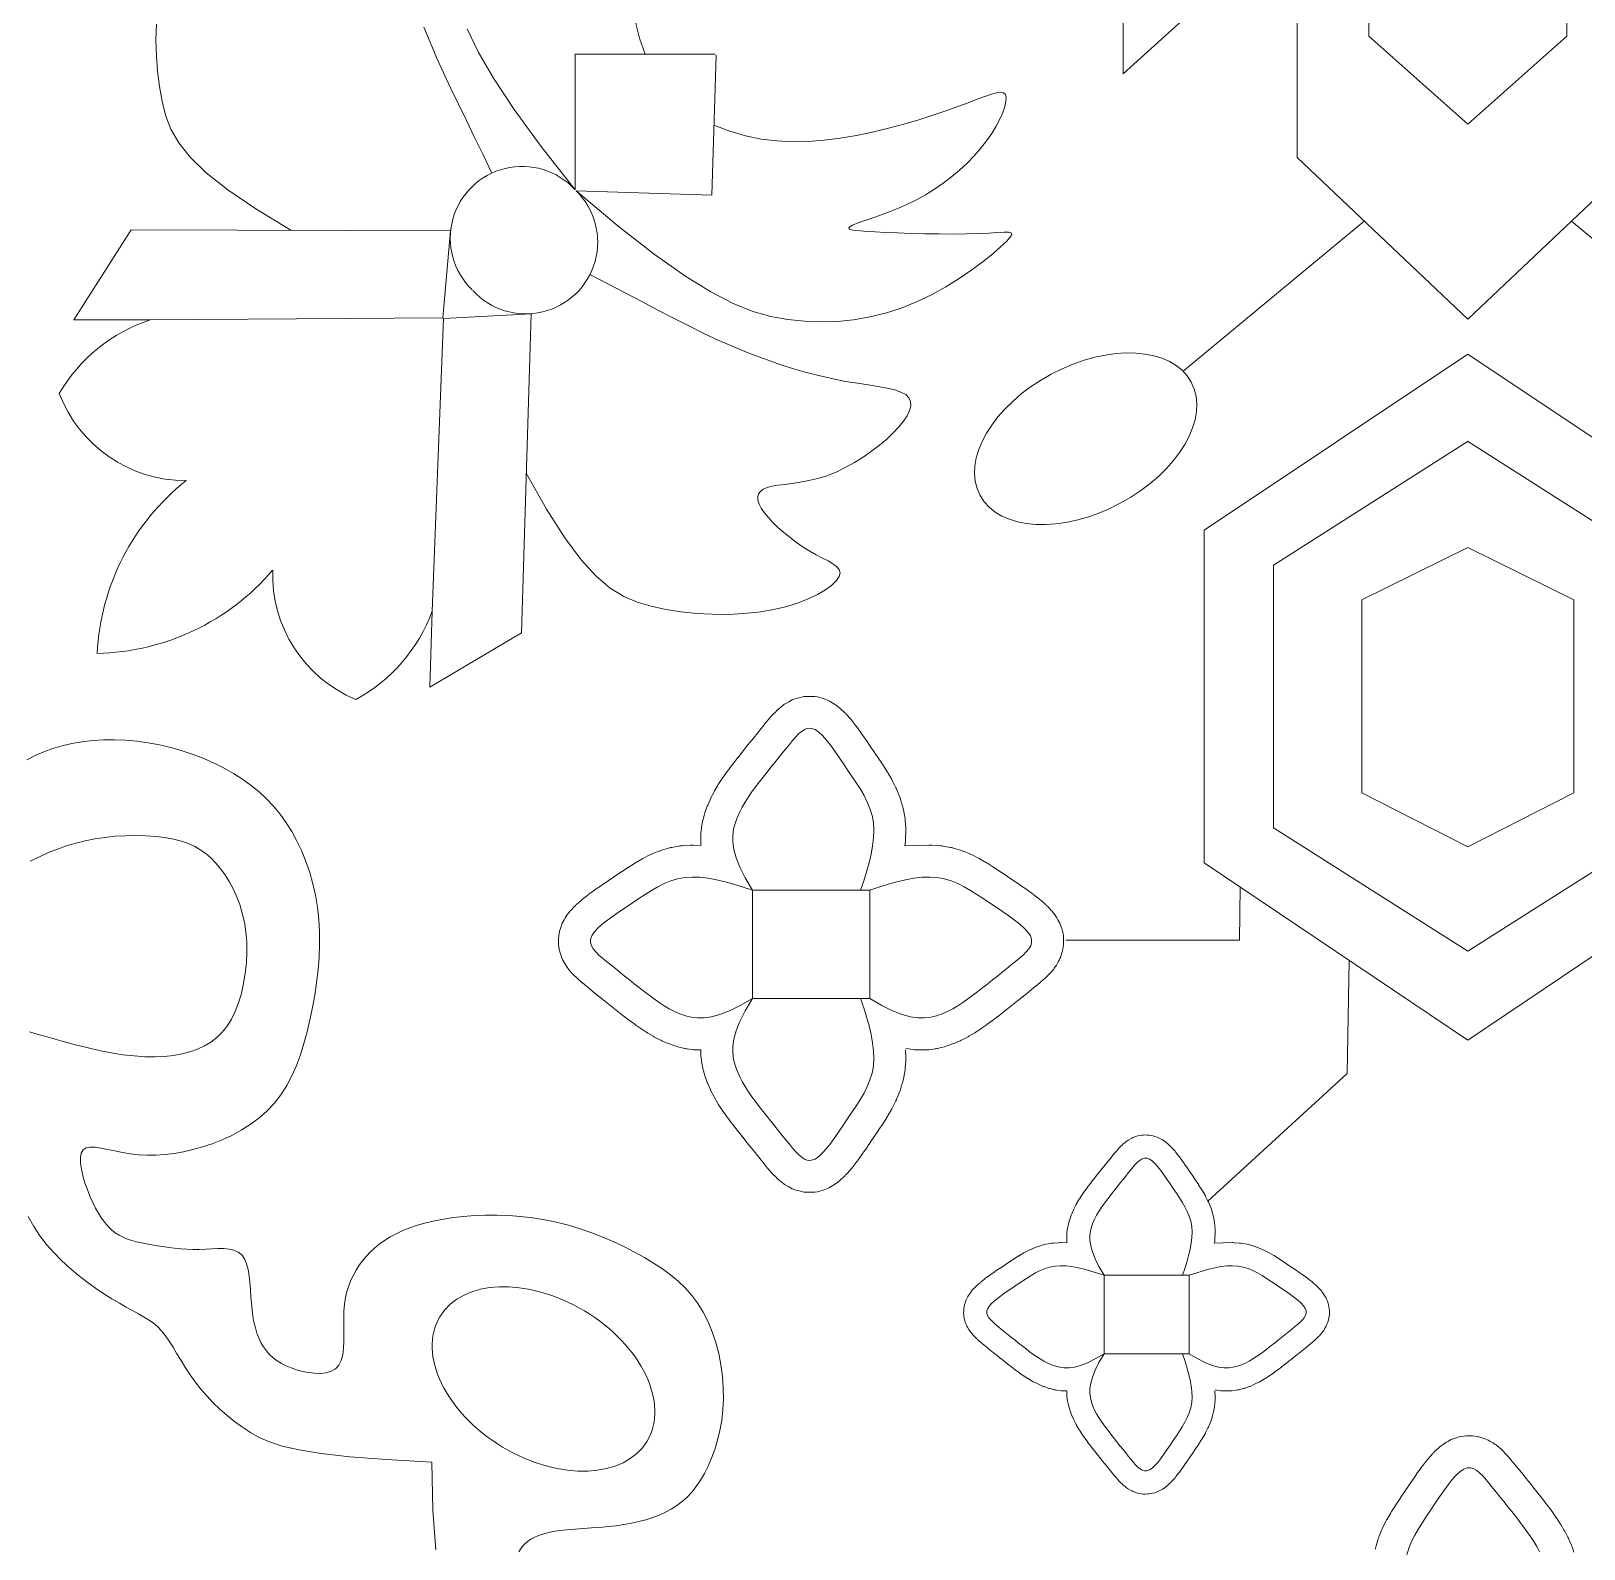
# Model space of a CAD drawing. Header units: inches. Extents: x -813 to 82, y -70 to 268.
# Drawn here: x -79.53 to -65.69, y 139.52 to 153.06 of the extents above; entities that cross this region are included whole.
import ezdxf

# ---------------------------------------------------------------- set-up
doc = ezdxf.new("R2010")
doc.units = ezdxf.units.IN
doc.header["$MEASUREMENT"] = 0
for name, color, linetype, lineweight, true_color in [('Black', 7, 'Continuous', 0, 0x000000), ('Blue', 7, 'Continuous', 0, 0x1081b2), ('Brown', 7, 'Continuous', 0, 0x653e10), ('Grey', 7, 'Continuous', 0, 0x58676a), ('Layak Architect', 1, 'Continuous', 5, 0xff0000), ('White', 7, 'Continuous', 0, 0xffffff)]:
    doc.layers.add(name, color=color, linetype=linetype, lineweight=lineweight, true_color=true_color)
doc.layers.add('Rugs', color=201, linetype='Continuous')

# ---------------------------------------------------------------- blocks, each defined once
blk = doc.blocks.new('C3')
at = {"layer": 'Black'}
for centre, start, end in [((265.24, 1955.37), 312.3252, 135.6381), ((264.02, 1954.19), 132.5165, 315.8294)]:
    blk.add_arc(centre, 22.47, start, end, dxfattribs=at)
at = {"layer": 'Blue'}
for points in [[(675.25, 2283.24), (673.51, 2282.63, 0.01868), (672.81, 2282.35), (671.12, 2281.62, 0.016254), (670.53, 2281.34), (668.89, 2280.49, 0.013719), (668.41, 2280.22), (666.79, 2279.28, 0.011177), (666.41, 2279.04), (664.83, 2278.01, 0.008694), (664.54, 2277.82), (662.98, 2276.73, 0.006296), (662.77, 2276.58), (661.22, 2275.43, 0.003989), (661.09, 2275.34), (659.55, 2274.16, 0.002077), (659.48, 2274.11), (657.94, 2272.91, 0.001492), (657.89, 2272.87), (656.35, 2271.66, 0.001257), (656.31, 2271.63), (654.78, 2270.42, 0.001042), (654.75, 2270.39), (653.24, 2269.19, 0.000839), (653.22, 2269.17), (651.75, 2267.98, 0.000642), (651.73, 2267.96), (650.29, 2266.8, 0.000442), (650.28, 2266.79), (648.89, 2265.66), (647.56, 2264.58, 0.001024), (647.53, 2264.55), (646.27, 2263.52, 0.006385), (646.07, 2263.35), (644.92, 2262.36, 0.014467), (644.5, 2261.97), (643.5, 2261, 0.025543), (642.8, 2260.25), (642, 2259.28, 0.041072), (641.05, 2257.94), (640.48, 2256.97, 0.060896), (639.51, 2254.75), (639.21, 2253.76, 0.078182), (638.79, 2250.68), (638.82, 2249.65, 0.079892), (639.39, 2246.52), (639.78, 2245.44, 0.06296), (640.9, 2243.2), (641.68, 2242.06, 0.039078), (642.65, 2240.83), (643.76, 2239.63, 0.023897), (644.45, 2238.96), (645.86, 2237.71, 0.015107), (646.32, 2237.32), (647.97, 2236.03, 0.009586), (648.27, 2235.8), (650.1, 2234.47, 0.005772), (650.29, 2234.34), (652.23, 2232.99, 0.002846), (652.33, 2232.93), (654.34, 2231.57, 0.000323), (654.35, 2231.56), (656.36, 2230.21), (658.34, 2228.87, 0.001791), (658.4, 2228.83), (660.37, 2227.52, 0.005914), (660.57, 2227.39), (662.53, 2226.14, 0.01027), (662.88, 2225.93), (664.86, 2224.78, 0.014823), (665.38, 2224.5), (667.39, 2223.49, 0.019434), (668.1, 2223.17), (670.16, 2222.33, 0.02381), (671.06, 2222.02), (673.19, 2221.37, 0.027493), (674.26, 2221.12)], [(517.61, 2074.26), (517.94, 2076.58, 0.034462), (518.05, 2077.96), (518.05, 2080.05, 0.033999), (517.97, 2081.41), (517.71, 2083.33, 0.029168), (517.49, 2084.48), (517.04, 2086.28, 0.022088), (516.78, 2087.13), (516.17, 2088.87, 0.01868), (515.9, 2089.57), (515.16, 2091.26, 0.016254), (514.88, 2091.84), (514.04, 2093.49, 0.013719), (513.77, 2093.97), (512.82, 2095.58, 0.011177), (512.59, 2095.96), (511.56, 2097.55, 0.008694), (511.37, 2097.84), (510.27, 2099.4, 0.006296), (510.13, 2099.6), (508.98, 2101.16, 0.003989), (508.89, 2101.28), (507.71, 2102.83, 0.002077), (507.65, 2102.9), (506.45, 2104.44, 0.001492), (506.42, 2104.49), (505.21, 2106.03, 0.001257), (505.18, 2106.07), (503.96, 2107.6, 0.001042), (503.94, 2107.63), (502.73, 2109.13, 0.000839), (502.71, 2109.16), (501.53, 2110.63, 0.000642), (501.51, 2110.65), (500.35, 2112.09, 0.000442), (500.34, 2112.1), (499.21, 2113.48), (498.12, 2114.82, 0.001024), (498.1, 2114.85), (497.06, 2116.11, 0.006385), (496.9, 2116.3), (495.9, 2117.45, 0.014467), (495.51, 2117.88), (494.54, 2118.88, 0.025543), (493.79, 2119.57), (492.83, 2120.38, 0.041072), (491.49, 2121.33), (490.52, 2121.9, 0.060896), (488.3, 2122.87), (487.3, 2123.17, 0.078182), (484.22, 2123.58), (483.19, 2123.56, 0.079892), (480.07, 2122.99), (478.99, 2122.6, 0.06296), (476.75, 2121.47), (475.6, 2120.7, 0.039078), (474.38, 2119.73), (473.18, 2118.61, 0.023897), (472.51, 2117.93), (471.26, 2116.52, 0.015107), (470.87, 2116.06), (469.57, 2114.41, 0.009586), (469.34, 2114.11), (468.02, 2112.28, 0.005772), (467.89, 2112.09), (466.54, 2110.15, 0.002846), (466.48, 2110.05), (465.12, 2108.04, 0.000323), (465.11, 2108.02), (463.76, 2106.02), (462.42, 2104.04, 0.001791), (462.38, 2103.98), (461.06, 2102.01, 0.005914), (460.93, 2101.81), (459.69, 2099.85, 0.01027), (459.47, 2099.5), (458.33, 2097.52, 0.014823), (458.05, 2097), (457.04, 2094.99, 0.019434), (456.72, 2094.28), (455.88, 2092.22, 0.02381), (455.56, 2091.32), (454.92, 2089.19, 0.027493), (454.66, 2088.12), (454.25, 2085.89, 0.028895), (454.11, 2084.75), (453.95, 2082.41, 0.025128), (453.94, 2081.41), (454.19, 2073.92, 0.020501)], [(454.01, 2010.2), (453.72, 2010.14, -0.047666), (453.72, 2010.14), (453.03, 2010.11, -0.034462), (453.03, 2010.11), (450.93, 2010.1, -0.033999), (449.58, 2010.19), (447.65, 2010.44, -0.029168), (446.51, 2010.66), (444.7, 2011.12, -0.022088), (443.85, 2011.38), (442.11, 2011.98, -0.01868), (441.42, 2012.26), (439.73, 2012.99, -0.016254), (439.14, 2013.27), (437.49, 2014.12, -0.013719), (437.01, 2014.39), (435.4, 2015.33, -0.011177), (435.02, 2015.57), (433.43, 2016.6, -0.008694), (433.15, 2016.79), (431.58, 2017.89, -0.006296), (431.38, 2018.03), (429.83, 2019.18, -0.003989), (429.7, 2019.27), (428.15, 2020.45, -0.002077), (428.09, 2020.5), (426.54, 2021.7, -0.001492), (426.49, 2021.74), (424.95, 2022.95, -0.001257), (424.91, 2022.98), (423.39, 2024.19, -0.001042), (423.35, 2024.22), (421.85, 2025.42, -0.000839), (421.82, 2025.45), (420.35, 2026.63, -0.000642), (420.33, 2026.65), (418.9, 2027.81, -0.000442), (418.88, 2027.82), (417.5, 2028.95), (416.16, 2030.04, -0.001024), (416.13, 2030.06), (414.87, 2031.09, -0.006385), (414.68, 2031.26), (413.53, 2032.25, -0.014467), (413.1, 2032.64), (412.1, 2033.62, -0.025543), (411.41, 2034.36), (410.6, 2035.33, -0.041072), (409.65, 2036.67), (409.08, 2037.64, -0.060896), (408.11, 2039.86), (407.81, 2040.85, -0.078182), (407.4, 2043.93), (407.42, 2044.96, -0.079892), (408, 2048.09), (408.38, 2049.17, -0.06296), (409.51, 2051.41), (410.28, 2052.56, -0.039078), (411.25, 2053.78), (412.37, 2054.98, -0.023897), (413.05, 2055.65), (414.46, 2056.9, -0.015107), (414.92, 2057.29), (416.57, 2058.58, -0.009586), (416.88, 2058.81), (418.7, 2060.14, -0.005772), (418.89, 2060.27), (420.84, 2061.62, -0.002846), (420.93, 2061.68), (422.95, 2063.04, -0.000323), (422.96, 2063.05), (424.97, 2064.4), (426.94, 2065.74, -0.001791), (427, 2065.78), (428.97, 2067.1, -0.005914), (429.17, 2067.23), (431.13, 2068.47, -0.01027), (431.48, 2068.68), (433.46, 2069.83, -0.014823), (433.98, 2070.11), (435.99, 2071.12, -0.019434), (436.7, 2071.44), (438.76, 2072.28, -0.02381), (439.66, 2072.6), (441.8, 2073.24, -0.027493), (442.86, 2073.5), (445.09, 2073.91, -0.028895), (446.24, 2074.05), (448.57, 2074.21, -0.025128), (449.57, 2074.22), (452.01, 2074.14, -0.020501), (452.83, 2074.08), (454.19, 2073.92, -0.0164)], [(518.02, 2010.11), (519.06, 2010.1, 0.033999), (520.42, 2010.19), (522.34, 2010.44, 0.029168), (523.49, 2010.66), (525.3, 2011.12, 0.022088), (526.14, 2011.38), (527.88, 2011.98, 0.01868), (528.58, 2012.26), (530.27, 2012.99, 0.016254), (530.86, 2013.27), (532.5, 2014.12, 0.013719), (532.98, 2014.39), (534.6, 2015.33, 0.011177), (534.98, 2015.57), (536.56, 2016.6, 0.008694), (536.85, 2016.79), (538.41, 2017.89, 0.006296), (538.62, 2018.03), (540.17, 2019.18, 0.003989), (540.3, 2019.27), (541.84, 2020.45, 0.002077), (541.91, 2020.5), (543.45, 2021.7, 0.001492), (543.5, 2021.74), (545.04, 2022.95, 0.001257), (545.08, 2022.98), (546.61, 2024.19, 0.001042), (546.64, 2024.22), (548.15, 2025.42, 0.000839), (548.17, 2025.45), (549.65, 2026.63, 0.000642), (549.66, 2026.65), (551.1, 2027.81, 0.000442), (551.11, 2027.82), (552.5, 2028.95), (553.83, 2030.04, 0.001024), (553.86, 2030.06), (555.12, 2031.09, 0.006385), (555.32, 2031.26), (556.47, 2032.25, 0.014467), (556.89, 2032.64), (557.89, 2033.62, 0.025543), (558.59, 2034.36), (559.39, 2035.33, 0.041072), (560.34, 2036.67), (560.91, 2037.64, 0.060896), (561.88, 2039.86), (562.18, 2040.85, 0.078182), (562.6, 2043.93), (562.57, 2044.96, 0.079892), (562, 2048.09), (561.61, 2049.17, 0.06296), (560.49, 2051.41), (559.71, 2052.56, 0.039078), (558.74, 2053.78), (557.63, 2054.98, 0.023897), (556.94, 2055.65), (555.53, 2056.9, 0.015107), (555.07, 2057.29), (553.42, 2058.58, 0.009586), (553.12, 2058.81), (551.29, 2060.14, 0.005772), (551.11, 2060.27), (549.16, 2061.62, 0.002846), (549.06, 2061.68), (547.05, 2063.04, 0.000323), (547.04, 2063.05), (545.03, 2064.4), (543.05, 2065.74, 0.001791), (542.99, 2065.78), (541.02, 2067.1, 0.005914), (540.82, 2067.23), (538.86, 2068.47, 0.01027), (538.51, 2068.68), (536.53, 2069.83, 0.014823), (536.01, 2070.11), (534, 2071.12, 0.019434), (533.29, 2071.44), (531.23, 2072.28, 0.02381), (530.33, 2072.6), (528.2, 2073.24, 0.027493), (527.13, 2073.5), (524.9, 2073.91, 0.028895), (523.76, 2074.05), (521.43, 2074.21, 0.025128), (520.42, 2074.22), (517.98, 2074.14, 0.020501)], [(518.05, 2010.14), (518.05, 2009.09, -0.033999), (517.97, 2007.74), (517.71, 2005.82, -0.029168), (517.49, 2004.67), (517.04, 2002.86, -0.022088), (516.78, 2002.02), (516.17, 2000.28, -0.01868), (515.9, 1999.58), (515.16, 1997.89, -0.016254), (514.88, 1997.3), (514.04, 1995.65, -0.013719), (513.77, 1995.17), (512.82, 1993.56, -0.011177), (512.59, 1993.18), (511.56, 1991.6, -0.008694), (511.37, 1991.31), (510.27, 1989.75, -0.006296), (510.13, 1989.54), (508.98, 1987.99, -0.003989), (508.89, 1987.86), (507.71, 1986.32, -0.002077), (507.65, 1986.25), (506.45, 1984.7, -0.001492), (506.42, 1984.66), (505.21, 1983.12, -0.001257), (505.18, 1983.08), (503.96, 1981.55, -0.001042), (503.94, 1981.52), (502.73, 1980.01, -0.000839), (502.71, 1979.99), (501.53, 1978.51, -0.000642), (501.51, 1978.49), (500.35, 1977.06, -0.000442), (500.34, 1977.05), (499.21, 1975.66), (498.12, 1974.33, -0.001024), (498.1, 1974.29), (497.06, 1973.04, -0.006385), (496.9, 1972.84), (495.9, 1971.69, -0.014467), (495.51, 1971.27), (494.54, 1970.27, -0.025543), (493.79, 1969.57), (492.83, 1968.76, -0.041072), (491.49, 1967.82), (490.52, 1967.25, -0.060896), (488.3, 1966.27), (487.3, 1965.98, -0.078182), (484.22, 1965.56), (483.19, 1965.59, -0.079892), (480.07, 1966.16), (478.99, 1966.54, -0.06296), (476.75, 1967.67), (475.6, 1968.44, -0.039078), (474.38, 1969.41), (473.18, 1970.53, -0.023897), (472.51, 1971.21), (471.26, 1972.62, -0.015107), (470.87, 1973.09), (469.57, 1974.73, -0.009586), (469.34, 1975.04), (468.02, 1976.86, -0.005772), (467.89, 1977.05), (466.54, 1979, -0.002846), (466.48, 1979.1), (465.12, 1981.11, -0.000323), (465.11, 1981.12), (463.76, 1983.13), (462.42, 1985.11, -0.001791), (462.38, 1985.17), (461.06, 1987.14, -0.005914), (460.93, 1987.33), (459.69, 1989.3, -0.01027), (459.47, 1989.65), (458.33, 1991.62, -0.014823), (458.05, 1992.15), (457.04, 1994.16, -0.019434), (456.72, 1994.86), (455.88, 1996.93, -0.02381), (455.56, 1997.82), (454.92, 1999.96, -0.027493), (454.66, 2001.03), (454.25, 2003.25, -0.028895), (454.11, 2004.4), (453.95, 2006.73, -0.025128), (453.94, 2007.74), (454.02, 2010.17, -0.020501)]]:
    blk.add_lwpolyline(points, format="xyb", dxfattribs=at)
for points in [[(206.38, 2014.56), (206.38, 1970.75), (248.84, 1970.75)], [(206.76, 2014.93), (250.55, 2013.52), (249.18, 1971.08)]]:
    blk.add_lwpolyline(points, dxfattribs=at)
at = {"layer": 'Brown'}
for points in [[(289.4, 2250.04), (238.79, 2303.48), (163.2, 2303.48), (212.57, 2357.86), (162.68, 2357.86), (195.89, 2391.21), (195.89, 2474.3), (118.72, 2474.3), (90.87, 2440.77), (90.87, 2501.24), (41.7, 2440.96), (41.7, 2507.21), (0, 2570.45)], [(305.66, 2339.12), (258.69, 2282.46)], [(454.47, 2250.04), (437.62, 2283.24), (377.23, 2283.24), (360.82, 2250.04)], [(228.37, 2250.04), (200.83, 2281.01), (151.61, 2281.01), (129.37, 2259.2), (95.98, 2259.2)], [(289.4, 2250.04), (238.79, 2196.6), (163.2, 2196.6), (212.57, 2142.22), (162.68, 2142.22), (195.89, 2108.86), (195.89, 2025.77), (118.72, 2025.77), (90.87, 2059.31), (90.87, 1998.84), (41.7, 2059.12), (41.7, 1992.87), (0, 1929.63)], [(675.13, 1953.19), (673.98, 1953.87), (672.93, 1954.71), (671.98, 1955.73), (671.13, 1956.94), (670.39, 1958.34), (669.75, 1959.94), (669.22, 1961.74), (668.8, 1963.76), (668.47, 1965.97), (668.22, 1968.32), (668.01, 1970.78), (667.82, 1973.33), (667.65, 1975.92), (667.46, 1978.51), (667.23, 1981.08), (666.94, 1983.59), (666.59, 1986.04), (666.17, 1988.41), (665.67, 1990.71), (665.08, 1992.93), (664.4, 1995.05), (663.62, 1997.09), (662.74, 1999.02), (661.74, 2000.85), (660.62, 2002.59), (659.36, 2004.23), (657.96, 2005.78), (656.39, 2007.25), (654.65, 2008.64), (652.73, 2009.95), (650.6, 2011.2), (648.28, 2012.39), (645.76, 2013.48), (643.06, 2014.48), (640.18, 2015.35), (637.16, 2016.08), (633.99, 2016.64), (630.69, 2017.02), (627.28, 2017.19), (623.78, 2017.14), (620.21, 2016.87), (616.63, 2016.39), (613.09, 2015.69), (609.62, 2014.79), (606.27, 2013.68), (603.09, 2012.37), (600.12, 2010.87), (597.39, 2009.18), (594.88, 2007.31), (592.57, 2005.26), (590.44, 2003.03), (588.44, 2000.63), (586.56, 1998.06), (584.77, 1995.33), (583.04, 1992.44), (581.34, 1989.4), (579.7, 1986.22), (578.12, 1982.91), (576.63, 1979.49), (575.25, 1975.98), (574, 1972.38), (572.89, 1968.72), (571.94, 1965), (571.17, 1961.25), (570.58, 1957.48), (570.15, 1953.72), (569.88, 1949.99), (569.75, 1946.32), (569.76, 1942.74), (569.89, 1939.26), (570.14, 1935.91), (570.5, 1932.72), (570.96, 1929.68), (571.51, 1926.8), (572.16, 1924.08), (572.89, 1921.52), (573.7, 1919.12), (574.59, 1916.89), (575.55, 1914.81), (576.58, 1912.9), (577.67, 1911.14), (578.83, 1909.52), (580.04, 1908.04), (581.31, 1906.68), (582.64, 1905.44), (584.02, 1904.29), (585.45, 1903.24), (586.94, 1902.28), (588.49, 1901.4), (590.11, 1900.62), (591.82, 1899.95), (593.63, 1899.39), (595.55, 1898.94), (597.59, 1898.62), (599.76, 1898.44), (602.07, 1898.38), (604.45, 1898.41), (606.85, 1898.45), (609.19, 1898.46), (611.42, 1898.36), (613.46, 1898.11), (615.26, 1897.64), (616.73, 1896.88), (617.85, 1895.81), (618.62, 1894.46), (619.09, 1892.88), (619.29, 1891.13), (619.25, 1889.28), (619.03, 1887.38), (618.65, 1885.49), (618.15, 1883.66), (617.57, 1881.95), (616.9, 1880.36), (616.14, 1878.9), (615.3, 1877.55), (614.36, 1876.32), (613.33, 1875.2), (612.2, 1874.19), (610.96, 1873.3), (609.62, 1872.51), (608.18, 1871.83), (606.63, 1871.24), (604.98, 1870.74), (603.23, 1870.32), (601.37, 1869.98), (599.41, 1869.7), (597.36, 1869.49), (595.21, 1869.33), (593.03, 1869.18), (590.85, 1869.02), (588.75, 1868.79), (586.78, 1868.46), (585, 1867.99), (583.46, 1867.35), (582.22, 1866.48), (581.33, 1865.38), (580.73, 1864.05), (580.39, 1862.52), (580.23, 1860.85), (580.22, 1859.05), (580.29, 1857.16), (580.39, 1855.21), (580.46, 1853.24), (580.46, 1851.27), (580.39, 1849.32), (580.26, 1847.39), (580.08, 1845.49), (579.86, 1843.63), (579.61, 1841.82), (579.33, 1840.05), (579.05, 1838.34), (578.76, 1836.69), (578.46, 1835.11), (578.11, 1833.58), (577.72, 1832.12), (577.25, 1830.73), (576.69, 1829.39), (576.03, 1828.12), (575.24, 1826.9), (574.32, 1825.75), (573.25, 1824.65), (572.03, 1823.61), (570.67, 1822.61), (569.17, 1821.66), (567.53, 1820.74), (565.74, 1819.86), (563.8, 1819.01), (561.73, 1818.19), (559.59, 1817.44), (557.44, 1816.81), (555.38, 1816.33), (553.46, 1816.05), (551.76, 1816.01), (550.36, 1816.25), (549.32, 1816.83), (548.7, 1817.77), (548.45, 1819.04), (548.5, 1820.61), (548.76, 1822.44), (549.17, 1824.49), (549.66, 1826.74), (550.15, 1829.14), (550.56, 1831.65), (550.85, 1834.24), (550.98, 1836.91), (550.95, 1839.65), (550.77, 1842.45), (550.43, 1845.31), (549.93, 1848.23), (549.25, 1851.2), (548.41, 1854.21), (547.38, 1857.26), (546.18, 1860.32), (544.79, 1863.34), (543.2, 1866.29), (541.41, 1869.14), (539.41, 1871.84), (537.19, 1874.36), (534.76, 1876.67), (532.1, 1878.72), (529.22, 1880.55), (526.16, 1882.16), (522.92, 1883.58), (519.53, 1884.84), (516, 1885.95), (512.35, 1886.94), (508.6, 1887.82), (504.76, 1888.62), (500.86, 1889.32), (496.92, 1889.9), (492.95, 1890.36), (488.97, 1890.68), (485.01, 1890.83), (481.08, 1890.81), (477.2, 1890.59), (473.39, 1890.17), (469.66, 1889.55), (466.02, 1888.73), (462.5, 1887.74), (459.09, 1886.58), (455.82, 1885.25), (452.69, 1883.77), (449.73, 1882.14), (446.93, 1880.38), (444.29, 1878.48), (441.81, 1876.44), (439.48, 1874.25), (437.3, 1871.91), (435.25, 1869.42), (433.32, 1866.77), (431.52, 1863.96), (429.84, 1860.98), (428.28, 1857.86), (426.85, 1854.62), (425.56, 1851.27), (424.41, 1847.84), (423.42, 1844.34), (422.59, 1840.81), (421.92, 1837.25), (421.43, 1833.7), (421.11, 1830.17), (420.97, 1826.67), (421, 1823.22), (421.21, 1819.84), (421.59, 1816.55), (422.13, 1813.37), (422.85, 1810.31), (423.74, 1807.38), (424.78, 1804.57), (425.95, 1801.86), (427.25, 1799.23)], [(228.37, 2250.04), (200.83, 2219.07), (151.61, 2219.07), (129.37, 2240.87), (95.98, 2240.87)], [(458.97, 1800.32), (457.57, 1803.17), (456.3, 1805.99), (455.17, 1808.81), (454.18, 1811.65), (453.31, 1814.54), (452.59, 1817.5), (451.99, 1820.55), (451.53, 1823.7), (451.2, 1826.92), (451, 1830.17), (450.94, 1833.39), (451.02, 1836.55), (451.23, 1839.59), (451.58, 1842.48), (452.08, 1845.16), (452.71, 1847.61), (453.48, 1849.83), (454.41, 1851.86), (455.49, 1853.71), (456.72, 1855.41), (458.11, 1856.99), (459.67, 1858.48), (461.39, 1859.89), (463.29, 1861.26), (465.35, 1862.55), (467.58, 1863.76), (469.97, 1864.86), (472.52, 1865.84), (475.23, 1866.66), (478.09, 1867.31), (481.11, 1867.78), (484.26, 1868.04), (487.5, 1868.09), (490.79, 1867.94), (494.06, 1867.6), (497.27, 1867.08), (500.36, 1866.38), (503.28, 1865.5), (505.98, 1864.45), (508.4, 1863.25), (510.56, 1861.88), (512.47, 1860.35), (514.14, 1858.66), (515.58, 1856.81), (516.8, 1854.79), (517.82, 1852.61), (518.66, 1850.27), (519.31, 1847.77), (519.79, 1845.1), (520.09, 1842.27), (520.22, 1839.28), (520.16, 1836.12), (519.93, 1832.8), (519.53, 1829.32), (518.94, 1825.67), (518.18, 1821.88), (517.3, 1818), (516.32, 1814.11), (515.29, 1810.3), (514.26, 1806.64), (513.28, 1803.22), (512.37, 1800.1)], [(570.17, 1799.69), (573.29, 1801.45), (576.18, 1803.37), (578.9, 1805.45), (581.48, 1807.71), (583.95, 1810.14), (586.31, 1812.71), (588.54, 1815.36), (590.63, 1818.05), (592.56, 1820.72), (594.33, 1823.34), (595.93, 1825.85), (597.33, 1828.2), (598.55, 1830.36), (599.62, 1832.34), (600.59, 1834.14), (601.52, 1835.8), (602.47, 1837.34), (603.49, 1838.76), (604.63, 1840.1), (605.94, 1841.37), (607.48, 1842.6), (609.21, 1843.8), (611.11, 1845), (613.14, 1846.23), (615.28, 1847.51), (617.48, 1848.86), (619.71, 1850.32), (621.95, 1851.91), (624.16, 1853.64), (626.32, 1855.52), (628.44, 1857.52), (630.48, 1859.66), (632.45, 1861.91), (634.32, 1864.27), (636.1, 1866.73), (637.76, 1869.27), (639.3, 1871.97), (640.72, 1875.13), (642.02, 1879.16), (643.22, 1884.44), (644.32, 1891.37), (645.33, 1900.34), (646.26, 1911.73), (647.1, 1925.94), (662.2, 1926.26), (674.46, 1927.16)], [(454.47, 2250.04), (437.62, 2216.84), (377.23, 2216.84), (360.82, 2250.04)], [(305.66, 2160.96), (258.69, 2217.61)], [(565.36, 2168.75), (525.43, 2212.34), (490.06, 2212.96)], [(483.65, 2124.26), (483.65, 2178.6), (467.09, 2178.81)]]:
    blk.add_lwpolyline(points, dxfattribs=at)
for points in [[(624.46, 2171.02), (624.7, 2172.71, 0.034462), (624.77, 2173.7), (624.78, 2175.22, 0.033999), (624.72, 2176.2), (624.53, 2177.59, 0.029168), (624.37, 2178.42), (624.04, 2179.73, 0.022088), (623.86, 2180.34), (623.42, 2181.6, 0.01868), (623.22, 2182.11), (622.69, 2183.33, 0.016254), (622.48, 2183.76), (621.87, 2184.95, 0.013719), (621.68, 2185.3), (620.99, 2186.46, 0.011177), (620.82, 2186.74), (620.08, 2187.89, 0.008694), (619.94, 2188.09), (619.15, 2189.23, 0.006296), (619.04, 2189.38), (618.21, 2190.5, 0.003989), (618.14, 2190.59), (617.29, 2191.71, 0.002077), (617.25, 2191.76), (616.38, 2192.88, 0.001492), (616.35, 2192.91), (615.48, 2194.03, 0.001257), (615.46, 2194.06), (614.58, 2195.16, 0.001042), (614.56, 2195.19), (613.69, 2196.27, 0.000839), (613.67, 2196.29), (612.81, 2197.36, 0.000642), (612.8, 2197.37), (611.96, 2198.41, 0.000442), (611.95, 2198.42), (611.14, 2199.43), (610.35, 2200.39, 0.001024), (610.33, 2200.41), (609.58, 2201.32, 0.006385), (609.46, 2201.47), (608.74, 2202.3, 0.014467), (608.46, 2202.61), (607.76, 2203.33, 0.025543), (607.21, 2203.83), (606.52, 2204.42, 0.041072), (605.55, 2205.1), (604.84, 2205.52, 0.060896), (603.23, 2206.22), (602.52, 2206.44, 0.078182), (600.28, 2206.74), (599.54, 2206.72, 0.079892), (597.28, 2206.31), (596.49, 2206.03, 0.06296), (594.87, 2205.21), (594.04, 2204.65, 0.039078), (593.16, 2203.95), (592.29, 2203.14, 0.023897), (591.8, 2202.64), (590.9, 2201.62, 0.015107), (590.61, 2201.29), (589.68, 2200.1, 0.009586), (589.51, 2199.88), (588.55, 2198.55, 0.005772), (588.46, 2198.42), (587.48, 2197.01, 0.002846), (587.43, 2196.94), (586.45, 2195.48, 0.000323), (586.45, 2195.47), (585.47, 2194.02), (584.5, 2192.59, 0.001791), (584.47, 2192.54), (583.52, 2191.12, 0.005914), (583.42, 2190.97), (582.52, 2189.55, 0.01027), (582.37, 2189.3), (581.54, 2187.87, 0.014823), (581.33, 2187.49), (580.6, 2186.03, 0.019434), (580.37, 2185.52), (579.76, 2184.03, 0.02381), (579.53, 2183.38), (579.07, 2181.83, 0.027493), (578.88, 2181.06), (578.58, 2179.45, 0.028895), (578.48, 2178.62), (578.37, 2176.93, 0.025128), (578.36, 2176.2), (578.54, 2170.78, 0.020501)], [(578.41, 2124.64), (578.2, 2124.6, -0.047666), (578.2, 2124.6), (577.7, 2124.58, -0.034462), (577.7, 2124.58), (576.18, 2124.57, -0.033999), (575.2, 2124.64), (573.81, 2124.82, -0.029168), (572.98, 2124.98), (571.67, 2125.31, -0.022088), (571.06, 2125.49), (569.79, 2125.94, -0.01868), (569.29, 2126.13), (568.07, 2126.67, -0.016254), (567.64, 2126.87), (566.45, 2127.48, -0.013719), (566.1, 2127.67), (564.93, 2128.36, -0.011177), (564.66, 2128.53), (563.51, 2129.27, -0.008694), (563.3, 2129.42), (562.17, 2130.21, -0.006296), (562.02, 2130.31), (560.9, 2131.14, -0.003989), (560.81, 2131.21), (559.69, 2132.07, -0.002077), (559.64, 2132.1), (558.52, 2132.97, -0.001492), (558.49, 2133), (557.37, 2133.87, -0.001257), (557.34, 2133.9), (556.24, 2134.78, -0.001042), (556.21, 2134.79), (555.12, 2135.67, -0.000839), (555.1, 2135.68), (554.04, 2136.54, -0.000642), (554.02, 2136.55), (552.99, 2137.39, -0.000442), (552.98, 2137.4), (551.97, 2138.22), (551.01, 2139, -0.001024), (550.98, 2139.02), (550.07, 2139.77, -0.006385), (549.93, 2139.89), (549.1, 2140.61, -0.014467), (548.79, 2140.89), (548.07, 2141.6, -0.025543), (547.56, 2142.14), (546.98, 2142.84, -0.041072), (546.29, 2143.81), (545.88, 2144.51, -0.060896), (545.18, 2146.12), (544.96, 2146.84, -0.078182), (544.66, 2149.07), (544.68, 2149.81, -0.079892), (545.09, 2152.08), (545.37, 2152.86, -0.06296), (546.19, 2154.48), (546.75, 2155.31, -0.039078), (547.45, 2156.2), (548.26, 2157.07, -0.023897), (548.75, 2157.55), (549.77, 2158.46, -0.015107), (550.11, 2158.74), (551.3, 2159.67, -0.009586), (551.52, 2159.84), (552.84, 2160.8, -0.005772), (552.98, 2160.9), (554.39, 2161.87, -0.002846), (554.46, 2161.92), (555.92, 2162.9, -0.000323), (555.93, 2162.91), (557.38, 2163.88), (558.81, 2164.86, -0.001791), (558.85, 2164.89), (560.28, 2165.84, -0.005914), (560.42, 2165.93), (561.85, 2166.83, -0.01027), (562.1, 2166.99), (563.53, 2167.82, -0.014823), (563.91, 2168.02), (565.36, 2168.75, -0.019434), (565.88, 2168.98), (567.37, 2169.59, -0.02381), (568.02, 2169.82), (569.57, 2170.29, -0.027493), (570.34, 2170.47), (571.95, 2170.77, -0.028895), (572.78, 2170.87), (574.47, 2170.99, -0.025128), (575.2, 2171), (576.96, 2170.94, -0.020501), (577.55, 2170.89), (578.54, 2170.78, -0.0164)], [(624.75, 2124.58), (625.51, 2124.57, 0.033999), (626.49, 2124.64), (627.88, 2124.82, 0.029168), (628.71, 2124.98), (630.02, 2125.31, 0.022088), (630.64, 2125.49), (631.9, 2125.94, 0.01868), (632.4, 2126.13), (633.62, 2126.67, 0.016254), (634.05, 2126.87), (635.24, 2127.48, 0.013719), (635.59, 2127.67), (636.76, 2128.36, 0.011177), (637.03, 2128.53), (638.18, 2129.27, 0.008694), (638.39, 2129.42), (639.52, 2130.21, 0.006296), (639.67, 2130.31), (640.79, 2131.14, 0.003989), (640.88, 2131.21), (642, 2132.07, 0.002077), (642.05, 2132.1), (643.17, 2132.97, 0.001492), (643.2, 2133), (644.32, 2133.87, 0.001257), (644.35, 2133.9), (645.45, 2134.78, 0.001042), (645.48, 2134.79), (646.57, 2135.67, 0.000839), (646.59, 2135.68), (647.65, 2136.54, 0.000642), (647.67, 2136.55), (648.7, 2137.39, 0.000442), (648.71, 2137.4), (649.72, 2138.22), (650.68, 2139, 0.001024), (650.71, 2139.02), (651.62, 2139.77, 0.006385), (651.76, 2139.89), (652.59, 2140.61, 0.014467), (652.9, 2140.89), (653.62, 2141.6, 0.025543), (654.13, 2142.14), (654.71, 2142.84, 0.041072), (655.4, 2143.81), (655.81, 2144.51, 0.060896), (656.51, 2146.12), (656.73, 2146.84, 0.078182), (657.03, 2149.07), (657.01, 2149.81, 0.079892), (656.6, 2152.08), (656.32, 2152.86, 0.06296), (655.5, 2154.48), (654.94, 2155.31, 0.039078), (654.24, 2156.2), (653.43, 2157.07, 0.023897), (652.94, 2157.55), (651.92, 2158.46, 0.015107), (651.58, 2158.74), (650.39, 2159.67, 0.009586), (650.17, 2159.84), (648.85, 2160.8, 0.005772), (648.71, 2160.9), (647.3, 2161.87, 0.002846), (647.23, 2161.92), (645.77, 2162.9, 0.000323), (645.76, 2162.91), (644.31, 2163.88), (642.88, 2164.86, 0.001791), (642.84, 2164.89), (641.41, 2165.84, 0.005914), (641.27, 2165.93), (639.84, 2166.83, 0.01027), (639.59, 2166.99), (638.16, 2167.82, 0.014823), (637.78, 2168.02), (636.33, 2168.75, 0.019434), (635.81, 2168.98), (634.32, 2169.59, 0.02381), (633.67, 2169.82), (632.12, 2170.29, 0.027493), (631.35, 2170.47), (629.74, 2170.77, 0.028895), (628.91, 2170.87), (627.22, 2170.99, 0.025128), (626.49, 2171), (624.73, 2170.94, 0.020501)], [(624.78, 2124.6), (624.78, 2123.84, -0.033999), (624.72, 2122.86), (624.53, 2121.47, -0.029168), (624.37, 2120.64), (624.04, 2119.33, -0.022088), (623.86, 2118.72), (623.42, 2117.46, -0.01868), (623.22, 2116.95), (622.69, 2115.73, -0.016254), (622.48, 2115.3), (621.87, 2114.11, -0.013719), (621.68, 2113.76), (620.99, 2112.6, -0.011177), (620.82, 2112.32), (620.08, 2111.17, -0.008694), (619.94, 2110.97), (619.15, 2109.83, -0.006296), (619.04, 2109.69), (618.21, 2108.56, -0.003989), (618.14, 2108.47), (617.29, 2107.35, -0.002077), (617.25, 2107.3), (616.38, 2106.18, -0.001492), (616.35, 2106.15), (615.48, 2105.03, -0.001257), (615.46, 2105), (614.58, 2103.9, -0.001042), (614.56, 2103.87), (613.69, 2102.79, -0.000839), (613.67, 2102.77), (612.81, 2101.7, -0.000642), (612.8, 2101.69), (611.96, 2100.65, -0.000442), (611.95, 2100.64), (611.14, 2099.64), (610.35, 2098.67, -0.001024), (610.33, 2098.65), (609.58, 2097.74, -0.006385), (609.46, 2097.59), (608.74, 2096.76, -0.014467), (608.46, 2096.45), (607.76, 2095.73, -0.025543), (607.21, 2095.23), (606.52, 2094.64, -0.041072), (605.55, 2093.96), (604.84, 2093.54, -0.060896), (603.23, 2092.84), (602.52, 2092.62, -0.078182), (600.28, 2092.32), (599.54, 2092.34, -0.079892), (597.28, 2092.76), (596.49, 2093.03, -0.06296), (594.87, 2093.85), (594.04, 2094.41, -0.039078), (593.16, 2095.11), (592.29, 2095.92, -0.023897), (591.8, 2096.42), (590.9, 2097.44, -0.015107), (590.61, 2097.77), (589.68, 2098.96, -0.009586), (589.51, 2099.19), (588.55, 2100.51, -0.005772), (588.46, 2100.64), (587.48, 2102.05, -0.002846), (587.43, 2102.12), (586.45, 2103.58, -0.000323), (586.45, 2103.59), (585.47, 2105.04), (584.5, 2106.47, -0.001791), (584.47, 2106.52), (583.52, 2107.94, -0.005914), (583.42, 2108.09), (582.52, 2109.51, -0.01027), (582.37, 2109.76), (581.54, 2111.19, -0.014823), (581.33, 2111.57), (580.6, 2113.03, -0.019434), (580.37, 2113.54), (579.76, 2115.03, -0.02381), (579.53, 2115.68), (579.07, 2117.23, -0.027493), (578.88, 2118), (578.58, 2119.61, -0.028895), (578.48, 2120.44), (578.37, 2122.13, -0.025128), (578.36, 2122.86), (578.42, 2124.62, -0.020501)]]:
    blk.add_lwpolyline(points, format="xyb", dxfattribs=at)
for centre, major_axis, ratio in [((326.79, 2130.49), (-17.72, 33.03), 0.611331), ((621.01, 1960.89), (-19.46, -32.4), 0.6576)]:
    blk.add_ellipse(centre, major_axis=major_axis, ratio=ratio, dxfattribs=at)
at = {"layer": 'Grey'}
for centre, radius, start, end in [((362.92, 1877.6), 51.65, 28.3668, 69.8648), ((369.32, 1918.47), 42.33, 268.049, 337.3078), ((320.06, 1819.8), 73.91, 1.1001, 49.6863), ((297.55, 1848.98), 42.33, 290.8467, 0.1056), ((397.75, 1895.04), 73.91, 218.4684, 267.0545), ((338.61, 1854.05), 51.65, 198.2898, 239.7878)]:
    blk.add_arc(centre, radius, start, end, dxfattribs=at)
at = {"layer": 'Layak Architect'}
for points in [[(515, 2250.04), (459.5, 2332.56), (355.41, 2332.56), (300.31, 2250.04)], [(487.13, 2250.04), (448.51, 2310.8), (366.3, 2310.8), (327.52, 2249.93)], [(675.12, 2272.45), (673.47, 2271.6), (671.86, 2270.65), (670.27, 2269.63), (668.71, 2268.53), (667.16, 2267.39), (665.61, 2266.21), (664.07, 2265.01), (662.53, 2263.8), (661, 2262.59), (659.49, 2261.38), (658.02, 2260.19), (656.59, 2259.03), (655.2, 2257.91), (653.87, 2256.82), (652.62, 2255.79), (651.47, 2254.8), (650.47, 2253.82), (649.66, 2252.86), (649.09, 2251.89), (648.79, 2250.9), (648.82, 2249.87), (649.2, 2248.79), (649.97, 2247.64), (651.09, 2246.44), (652.5, 2245.18), (654.14, 2243.89), (655.97, 2242.57), (657.92, 2241.22), (659.93, 2239.86), (661.96, 2238.5), (663.95, 2237.15), (665.92, 2235.83), (667.89, 2234.58), (669.86, 2233.44), (671.87, 2232.43), (673.94, 2231.59), (676.07, 2230.95)], [(515, 2250.04), (459.5, 2167.52), (355.41, 2167.52), (300.31, 2250.04)], [(487.13, 2250.04), (448.51, 2189.28), (366.3, 2189.28), (327.52, 2250.14)], [(613.11, 2162.82), (614.73, 2165.58), (615.93, 2168.01), (616.77, 2170.16), (617.29, 2172.05), (617.53, 2173.73), (617.54, 2175.25), (617.36, 2176.64), (617.02, 2177.95), (616.58, 2179.21), (616.05, 2180.44), (615.43, 2181.63), (614.75, 2182.8), (614, 2183.94), (613.21, 2185.08), (612.38, 2186.2), (611.53, 2187.32), (610.66, 2188.44), (609.78, 2189.56), (608.91, 2190.66), (608.03, 2191.75), (607.18, 2192.82), (606.33, 2193.85), (605.52, 2194.86), (604.74, 2195.82), (603.99, 2196.73), (603.27, 2197.56), (602.56, 2198.28), (601.87, 2198.87), (601.16, 2199.28), (600.44, 2199.5), (599.7, 2199.48), (598.92, 2199.2), (598.09, 2198.65), (597.21, 2197.84), (596.31, 2196.81), (595.37, 2195.62), (594.41, 2194.3), (593.44, 2192.89), (592.45, 2191.43), (591.47, 2189.96), (590.49, 2188.52), (589.54, 2187.09), (588.63, 2185.67), (587.81, 2184.24), (587.08, 2182.79), (586.47, 2181.29), (586, 2179.75), (585.7, 2178.14), (585.59, 2176.45), (585.65, 2174.68), (585.87, 2172.85), (586.21, 2170.95), (586.68, 2168.99), (587.24, 2166.98), (587.88, 2164.92), (588.58, 2162.82)], [(588.58, 2136.24), (585.82, 2134.63), (583.38, 2133.42), (581.24, 2132.58), (579.35, 2132.06), (577.66, 2131.82), (576.15, 2131.81), (574.75, 2132), (573.45, 2132.33), (572.18, 2132.77), (570.96, 2133.3), (569.77, 2133.92), (568.6, 2134.6), (567.45, 2135.35), (566.32, 2136.14), (565.2, 2136.97), (564.08, 2137.82), (562.96, 2138.69), (561.84, 2139.57), (560.74, 2140.45), (559.65, 2141.32), (558.58, 2142.18), (557.54, 2143.02), (556.54, 2143.83), (555.58, 2144.62), (554.67, 2145.37), (553.84, 2146.09), (553.11, 2146.79), (552.53, 2147.49), (552.11, 2148.19), (551.9, 2148.91), (551.92, 2149.65), (552.19, 2150.44), (552.75, 2151.27), (553.56, 2152.14), (554.58, 2153.05), (555.78, 2153.98), (557.1, 2154.94), (558.51, 2155.91), (559.97, 2156.9), (561.43, 2157.89), (562.88, 2158.87), (564.3, 2159.82), (565.72, 2160.72), (567.16, 2161.55), (568.61, 2162.28), (570.1, 2162.89), (571.65, 2163.35), (573.26, 2163.65), (574.95, 2163.76), (576.72, 2163.7), (578.55, 2163.49), (580.45, 2163.14), (582.41, 2162.67), (584.42, 2162.11), (586.48, 2161.47), (588.58, 2160.77)], [(613.11, 2136.24), (615.87, 2134.63), (618.31, 2133.42), (620.45, 2132.58), (622.34, 2132.06), (624.03, 2131.82), (625.54, 2131.81), (626.94, 2132), (628.25, 2132.33), (629.51, 2132.77), (630.73, 2133.3), (631.92, 2133.92), (633.09, 2134.6), (634.24, 2135.35), (635.37, 2136.14), (636.49, 2136.97), (637.61, 2137.82), (638.73, 2138.69), (639.85, 2139.57), (640.95, 2140.45), (642.04, 2141.32), (643.11, 2142.18), (644.15, 2143.02), (645.15, 2143.83), (646.11, 2144.62), (647.02, 2145.37), (647.85, 2146.09), (648.58, 2146.79), (649.16, 2147.49), (649.58, 2148.19), (649.79, 2148.91), (649.77, 2149.65), (649.5, 2150.44), (648.94, 2151.27), (648.13, 2152.14), (647.11, 2153.05), (645.92, 2153.98), (644.59, 2154.94), (643.18, 2155.91), (641.72, 2156.9), (640.26, 2157.89), (638.81, 2158.87), (637.39, 2159.82), (635.97, 2160.72), (634.53, 2161.55), (633.08, 2162.28), (631.59, 2162.89), (630.04, 2163.35), (628.43, 2163.65), (626.74, 2163.76), (624.97, 2163.7), (623.14, 2163.49), (621.24, 2163.14), (619.28, 2162.67), (617.27, 2162.11), (615.21, 2161.47), (613.11, 2160.77)], [(613.11, 2136.24), (614.73, 2133.48), (615.93, 2131.05), (616.77, 2128.9), (617.29, 2127.01), (617.53, 2125.33), (617.54, 2123.81), (617.36, 2122.42), (617.02, 2121.11), (616.58, 2119.85), (616.05, 2118.62), (615.43, 2117.43), (614.75, 2116.26), (614, 2115.12), (613.21, 2113.98), (612.38, 2112.86), (611.53, 2111.74), (610.66, 2110.62), (609.78, 2109.51), (608.91, 2108.4), (608.03, 2107.31), (607.18, 2106.24), (606.33, 2105.21), (605.52, 2104.2), (604.74, 2103.24), (603.99, 2102.33), (603.27, 2101.5), (602.56, 2100.78), (601.87, 2100.19), (601.16, 2099.78), (600.44, 2099.56), (599.7, 2099.58), (598.92, 2099.86), (598.09, 2100.42), (597.21, 2101.23), (596.31, 2102.25), (595.37, 2103.44), (594.41, 2104.76), (593.44, 2106.17), (592.45, 2107.63), (591.47, 2109.1), (590.49, 2110.54), (589.54, 2111.97), (588.63, 2113.39), (587.81, 2114.82), (587.08, 2116.27), (586.47, 2117.77), (586, 2119.31), (585.7, 2120.92), (585.59, 2122.61), (585.65, 2124.38), (585.87, 2126.21), (586.21, 2128.11), (586.68, 2130.07), (587.24, 2132.08), (587.88, 2134.14), (588.58, 2136.24)], [(501.94, 2062.93), (504.17, 2066.74), (505.83, 2070.1), (506.99, 2073.06), (507.71, 2075.67), (508.05, 2078), (508.05, 2080.1), (507.8, 2082.02), (507.34, 2083.83), (506.73, 2085.57), (506, 2087.26), (505.15, 2088.91), (504.2, 2090.52), (503.17, 2092.1), (502.08, 2093.67), (500.93, 2095.22), (499.75, 2096.77), (498.55, 2098.31), (497.34, 2099.85), (496.13, 2101.38), (494.93, 2102.88), (493.74, 2104.36), (492.58, 2105.79), (491.45, 2107.18), (490.37, 2108.5), (489.34, 2109.76), (488.34, 2110.91), (487.37, 2111.91), (486.41, 2112.72), (485.44, 2113.29), (484.44, 2113.59), (483.41, 2113.56), (482.33, 2113.18), (481.19, 2112.41), (479.98, 2111.29), (478.73, 2109.88), (477.44, 2108.23), (476.11, 2106.41), (474.77, 2104.46), (473.41, 2102.45), (472.05, 2100.42), (470.69, 2098.42), (469.38, 2096.46), (468.13, 2094.49), (466.99, 2092.52), (465.98, 2090.51), (465.14, 2088.44), (464.5, 2086.31), (464.09, 2084.08), (463.93, 2081.75), (464.01, 2079.31), (464.31, 2076.78), (464.79, 2074.16), (465.43, 2071.45), (466.21, 2068.67), (467.09, 2065.83), (468.06, 2062.93)], [(337.6, 1955.51), (348.83, 1961.86), (357.74, 1967.53), (364.63, 1972.64), (369.8, 1977.32), (373.54, 1981.72), (376.15, 1985.97), (377.94, 1990.21), (379.2, 1994.56), (380.18, 1999.14), (380.92, 2003.9), (381.43, 2008.77), (381.7, 2013.69), (381.73, 2018.59), (381.52, 2023.4), (381.05, 2028.04), (380.33, 2032.44), (379.37, 2036.55), (378.21, 2040.31), (376.89, 2043.69), (375.48, 2046.64), (374.02, 2049.13), (372.56, 2051.12), (371.17, 2052.56), (369.89, 2053.41), (368.75, 2053.67), (367.74, 2053.37), (366.81, 2052.59), (365.92, 2051.41), (365.03, 2049.91), (364.1, 2048.15), (363.09, 2046.21), (361.95, 2044.17), (360.67, 2042.09), (359.25, 2040.02), (357.73, 2038), (356.15, 2036.06), (354.54, 2034.24), (352.94, 2032.59), (351.37, 2031.14), (349.88, 2029.93), (348.49, 2028.99), (347.21, 2028.34), (346.04, 2027.97), (344.99, 2027.92), (344.06, 2028.16), (343.26, 2028.73), (342.59, 2029.62), (342.06, 2030.84), (341.65, 2032.38), (341.33, 2034.23), (341.05, 2036.35), (340.75, 2038.68), (340.38, 2041.21), (339.89, 2043.88), (339.23, 2046.66), (338.35, 2049.52), (337.21, 2052.41), (335.83, 2055.29), (334.26, 2058.13), (332.54, 2060.89), (330.71, 2063.53), (328.81, 2066), (326.87, 2068.28), (324.95, 2070.31), (323.08, 2072.07), (321.28, 2073.53), (319.56, 2074.64), (317.96, 2075.4), (316.48, 2075.76), (315.14, 2075.7), (313.97, 2075.18), (312.97, 2074.19), (312.16, 2072.71), (311.51, 2070.75), (310.95, 2068.37), (310.45, 2065.6), (309.96, 2062.49), (309.43, 2059.08), (308.82, 2055.4), (308.07, 2051.5), (307.14, 2047.42), (306.04, 2043.18), (304.76, 2038.8), (303.32, 2034.32), (301.72, 2029.74), (299.96, 2025.11), (298.06, 2020.43), (296, 2015.73), (293.81, 2011.04), (291.49, 2006.31), (289.05, 2001.52), (286.5, 1996.63), (283.86, 1991.61), (281.12, 1986.42), (278.3, 1981.03), (275.41, 1975.4)], [(468.06, 2026.22), (464.24, 2023.99), (460.88, 2022.32), (457.92, 2021.16), (455.31, 2020.45), (452.98, 2020.11), (450.89, 2020.1), (448.96, 2020.36), (447.15, 2020.82), (445.41, 2021.42), (443.72, 2022.16), (442.07, 2023.01), (440.46, 2023.96), (438.88, 2024.99), (437.32, 2026.08), (435.76, 2027.22), (434.22, 2028.4), (432.67, 2029.6), (431.13, 2030.81), (429.6, 2032.03), (428.1, 2033.23), (426.63, 2034.42), (425.19, 2035.58), (423.81, 2036.71), (422.48, 2037.79), (421.22, 2038.82), (420.07, 2039.82), (419.07, 2040.79), (418.27, 2041.75), (417.69, 2042.72), (417.4, 2043.71), (417.42, 2044.74), (417.8, 2045.83), (418.57, 2046.97), (419.69, 2048.17), (421.1, 2049.43), (422.75, 2050.72), (424.57, 2052.04), (426.52, 2053.39), (428.54, 2054.75), (430.56, 2056.11), (432.56, 2057.47), (434.53, 2058.78), (436.49, 2060.03), (438.47, 2061.17), (440.48, 2062.18), (442.54, 2063.02), (444.68, 2063.66), (446.9, 2064.07), (449.23, 2064.23), (451.67, 2064.15), (454.2, 2063.85), (456.83, 2063.37), (459.53, 2062.73), (462.31, 2061.95), (465.15, 2061.07), (468.06, 2060.1)], [(501.94, 2026.22), (505.76, 2023.99), (509.11, 2022.32), (512.07, 2021.16), (514.69, 2020.45), (517.01, 2020.11), (519.11, 2020.1), (521.03, 2020.36), (522.84, 2020.82), (524.58, 2021.42), (526.27, 2022.16), (527.92, 2023.01), (529.53, 2023.96), (531.12, 2024.99), (532.68, 2026.08), (534.23, 2027.22), (535.78, 2028.4), (537.32, 2029.6), (538.87, 2030.81), (540.39, 2032.03), (541.9, 2033.23), (543.37, 2034.42), (544.8, 2035.58), (546.19, 2036.71), (547.52, 2037.79), (548.77, 2038.82), (549.92, 2039.82), (550.92, 2040.79), (551.73, 2041.75), (552.3, 2042.72), (552.6, 2043.71), (552.57, 2044.74), (552.19, 2045.83), (551.42, 2046.97), (550.3, 2048.17), (548.89, 2049.43), (547.25, 2050.72), (545.42, 2052.04), (543.47, 2053.39), (541.46, 2054.75), (539.43, 2056.11), (537.44, 2057.47), (535.47, 2058.78), (533.5, 2060.03), (531.53, 2061.17), (529.52, 2062.18), (527.45, 2063.02), (525.32, 2063.66), (523.09, 2064.07), (520.76, 2064.23), (518.32, 2064.15), (515.79, 2063.85), (513.17, 2063.37), (510.46, 2062.73), (507.69, 2061.95), (504.84, 2061.07), (501.94, 2060.1)], [(501.94, 2026.22), (504.17, 2022.4), (505.83, 2019.04), (506.99, 2016.09), (507.71, 2013.47), (508.05, 2011.15), (508.05, 2009.05), (507.8, 2007.13), (507.34, 2005.32), (506.73, 2003.58), (506, 2001.89), (505.15, 2000.24), (504.2, 1998.63), (503.17, 1997.04), (502.08, 1995.48), (500.93, 1993.93), (499.75, 1992.38), (498.55, 1990.83), (497.34, 1989.29), (496.13, 1987.77), (494.93, 1986.26), (493.74, 1984.79), (492.58, 1983.36), (491.45, 1981.97), (490.37, 1980.64), (489.34, 1979.39), (488.34, 1978.24), (487.37, 1977.24), (486.41, 1976.43), (485.44, 1975.86), (484.44, 1975.56), (483.41, 1975.58), (482.33, 1975.97), (481.19, 1976.74), (479.98, 1977.86), (478.73, 1979.27), (477.44, 1980.91), (476.11, 1982.74), (474.77, 1984.69), (473.41, 1986.7), (472.05, 1988.73), (470.69, 1990.72), (469.38, 1992.69), (468.13, 1994.65), (466.99, 1996.63), (465.98, 1998.64), (465.14, 2000.7), (464.5, 2002.84), (464.09, 2005.06), (463.93, 2007.4), (464.01, 2009.83), (464.31, 2012.37), (464.79, 2014.99), (465.43, 2017.69), (466.21, 2020.47), (467.09, 2023.32), (468.06, 2026.22)], [(261.55, 1881.87), (254.84, 1870.85), (248.89, 1862.12), (243.56, 1855.41), (238.71, 1850.39), (234.19, 1846.8), (229.86, 1844.32), (225.57, 1842.67), (221.18, 1841.55), (216.58, 1840.72), (211.79, 1840.13), (206.9, 1839.78), (201.98, 1839.66), (197.08, 1839.79)], [(197.94, 1923.48), (202.7, 1925.38), (207.46, 1927.42), (212.26, 1929.59), (217.13, 1931.87), (222.09, 1934.26), (227.2, 1936.75), (232.47, 1939.32), (237.95, 1941.97), (243.67, 1944.67)]]:
    blk.add_lwpolyline(points, dxfattribs=at)
for points in [[(613.11, 2136.24), (588.58, 2136.24), (588.58, 2162.82), (613.11, 2162.82)], [(501.94, 2026.22), (468.06, 2026.22), (468.06, 2062.93), (501.94, 2062.93)]]:
    blk.add_lwpolyline(points, close=True, dxfattribs=at)
at = {"layer": 'White'}
for points in [[(249.18, 1971.08), (260.21, 1984.29), (268.98, 1995.53), (275.77, 2005.09), (280.84, 2013.24), (284.48, 2020.25), (286.94, 2026.41), (288.51, 2031.99), (289.46, 2037.27), (290, 2042.49), (290.2, 2047.67), (290.04, 2052.82), (289.53, 2057.91), (288.67, 2062.94), (287.45, 2067.9), (285.89, 2072.77), (283.97, 2077.56), (281.72, 2082.23), (279.22, 2086.72), (276.59, 2090.96), (273.92, 2094.87), (271.32, 2098.38), (268.9, 2101.41), (266.76, 2103.89), (265.01, 2105.73), (263.73, 2106.89), (262.88, 2107.37), (262.37, 2107.18), (262.14, 2106.34), (262.12, 2104.88), (262.24, 2102.81), (262.41, 2100.15), (262.58, 2096.92), (262.68, 2093.16), (262.72, 2089.02), (262.69, 2084.63), (262.61, 2080.16), (262.5, 2075.77), (262.36, 2071.61), (262.21, 2067.83), (262.05, 2064.6), (261.9, 2062.02), (261.75, 2060.05), (261.61, 2058.62), (261.47, 2057.63), (261.33, 2057), (261.2, 2056.65), (261.06, 2056.49), (260.93, 2056.44), (260.79, 2056.44), (260.64, 2056.51), (260.46, 2056.69), (260.24, 2057.02), (259.97, 2057.54), (259.64, 2058.31), (259.23, 2059.36), (258.74, 2060.73), (258.15, 2062.45), (257.44, 2064.49), (256.62, 2066.79), (255.68, 2069.3), (254.59, 2071.97), (253.36, 2074.74), (251.97, 2077.57), (250.42, 2080.4), (248.69, 2083.18), (246.82, 2085.89), (244.81, 2088.51), (242.69, 2091.01), (240.49, 2093.39), (238.21, 2095.6), (235.9, 2097.64), (233.55, 2099.49), (231.21, 2101.12), (228.92, 2102.52), (226.73, 2103.68), (224.69, 2104.58), (222.85, 2105.21), (221.26, 2105.56), (219.97, 2105.61), (219.04, 2105.36), (218.5, 2104.79), (218.33, 2103.88), (218.49, 2102.62), (218.93, 2100.99), (219.63, 2098.97), (220.54, 2096.56), (221.63, 2093.73), (222.85, 2090.47), (224.17, 2086.78), (225.55, 2082.71), (226.95, 2078.31), (228.32, 2073.65), (229.63, 2068.8), (230.83, 2063.82), (231.89, 2058.76), (232.75, 2053.7), (233.39, 2048.68), (233.77, 2043.71), (233.85, 2038.77), (233.6, 2033.85), (232.99, 2028.95), (231.99, 2024.05), (230.55, 2019.14), (228.65, 2014.22)], [(248.84, 1970.75), (235.28, 1960.15), (223.76, 1951.74), (213.99, 1945.26), (205.68, 1940.46), (198.55, 1937.05)], [(196.45, 1989.64), (201.4, 1990.91), (206.38, 1992.65)], [(404.56, 1925.32), (387.56, 1954.03), (287.65, 1956.98), (289.19, 1929.63)], [(289.56, 1813.97), (261.42, 1831.89), (261.69, 1931.84), (288.97, 1929.42)], [(289.56, 1837.84), (288.97, 1929.42)], [(380.7, 1926.09), (289.19, 1929.63)], [(380.7, 1926.09), (404.56, 1925.32)], [(289.56, 1837.84), (289.56, 1813.97)]]:
    blk.add_lwpolyline(points, dxfattribs=at)

msp = doc.modelspace()

# ---------------------------------------------------------------- block references
at = {"layer": 'Rugs', "xscale": 0.0285, "yscale": 0.0285, "zscale": 0.0285, "rotation": 270}
msp.add_blockref('C3', (-130.84923, 158.73611), dxfattribs=at)

doc.saveas('drawing.dxf')
